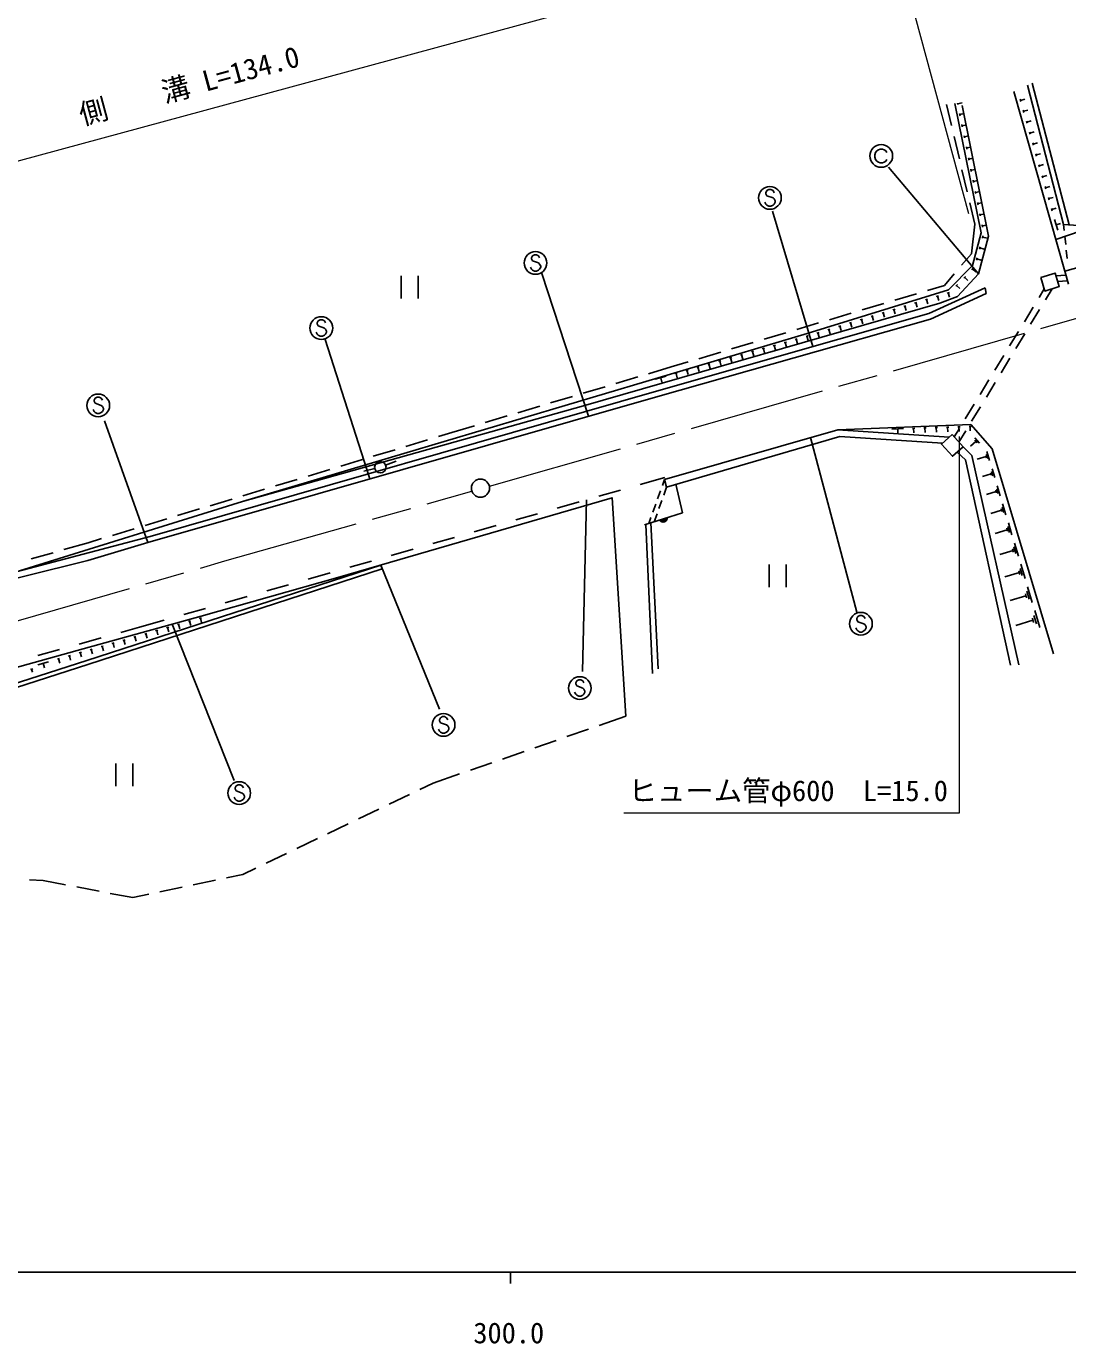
# Model space of a CAD drawing. Units: millimetres, scale not verified. Extents: x 40000 to 680000, y 20000 to 380000.
# Drawn here: x 325366 to 417054, y 198715 to 314672 of the extents above; entities that cross this region are included whole.
import ezdxf
from ezdxf.enums import TextEntityAlignment as Align

# ---------------------------------------------------------------- set-up
doc = ezdxf.new("R2010")
doc.units = ezdxf.units.MM
doc.header["$LTSCALE"] = 1000
doc.linetypes.add('CHAIN', pattern=[18.5, 12, -1.5, 3.5, -1.5])
for name, color, linetype, lineweight in [('M-BGD', 7, 'Continuous', 25), ('M-BGD-EXST', 7, 'Continuous', 25), ('M-BMK', 2, 'CHAIN', 13), ('M-BMK-OTRS', 5, 'Continuous', 25), ('M-BMK-SRVR', 3, 'Continuous', 25), ('M-STR-HTXT', 7, 'Continuous', 13), ('M-STR-STRC', 7, 'Continuous', 25), ('M-TTL-BAND', 7, 'Continuous', 25)]:
    doc.layers.add(name, color=color, linetype=linetype, lineweight=lineweight)
doc.styles.add('ＭＳ ゴシック', font='')
doc.styles.get('ＭＳ ゴシック').set_extended_font_data('MS Gothic')

msp = doc.modelspace()

# ---------------------------------------------------------------- linework, layer by layer
at = {"layer": 'M-BGD'}
for p, q in [((417188, 297189), (413916, 309675)), ((416795, 293132), (412328, 308939)), ((406819, 305937), (406375, 307794)), ((407380, 307789), (407353, 307923)), ((407367, 307856), (407759, 307935)), ((412928, 308059), (412873, 308251)), ((412901, 308155), (413285, 308265)), ((413204, 307098), (413149, 307290)), ((413177, 307194), (413561, 307304)), ((407579, 306809), (407539, 307005)), ((407559, 306907), (407951, 306986)), ((413480, 306136), (413425, 306329)), ((413453, 306232), (413837, 306343)), ((407777, 305828), (407737, 306024)), ((407757, 305926), (408149, 306006)), ((407975, 304848), (407935, 305044)), ((407955, 304946), (408347, 305025)), ((413756, 305175), (413701, 305367)), ((413729, 305271), (414113, 305382)), ((407517, 303019), (407052, 304964)), ((408173, 303868), (408133, 304064)), ((408153, 303966), (408545, 304045)), ((414032, 304214), (413977, 304406)), ((414005, 304310), (414389, 304421)), ((408371, 302888), (408331, 303084)), ((408351, 302986), (408743, 303065)), ((414308, 303253), (414253, 303445)), ((414281, 303349), (414665, 303459)), ((408214, 300101), (407749, 302046)), ((408569, 301908), (408529, 302104)), ((408549, 302006), (408941, 302085)), ((414584, 302292), (414529, 302484)), ((414557, 302388), (414941, 302498)), ((414860, 301331), (414805, 301523)), ((414833, 301427), (415217, 301537)), ((408767, 300927), (408727, 301123)), ((408747, 301025), (409139, 301105)), ((415136, 300369), (415081, 300562)), ((415109, 300465), (415493, 300576)), ((408965, 299947), (408925, 300143)), ((408945, 300045), (409337, 300124)), ((415412, 299408), (415357, 299600)), ((415384, 299504), (415769, 299615)), ((408891, 297272), (408447, 299129)), ((409163, 298967), (409123, 299163)), ((409143, 299065), (409535, 299144)), ((409361, 297987), (409321, 298183)), ((409341, 298085), (409733, 298164)), ((415688, 298447), (415633, 298639)), ((415660, 298543), (416045, 298654)), ((408579, 294654), (408891, 297272)), ((409559, 297007), (409519, 297203)), ((409539, 297105), (409931, 297184)), ((416185, 296717), (415909, 297678)), ((416010, 295908), (419366, 297058)), ((416047, 297197), (416431, 297308)), ((416692, 297219), (416747, 296713)), ((409549, 296033), (409600, 296226)), ((409574, 296129), (409961, 296027)), ((416801, 296216), (416882, 295470)), ((407714, 293642), (408579, 294654)), ((409292, 295066), (409343, 295260)), ((409317, 295163), (409704, 295060)), ((416936, 294973), (417017, 294227)), ((408608, 293230), (408748, 293373)), ((409035, 294100), (409086, 294293)), ((409060, 294197), (409447, 294094)), ((358359, 292702), (358359, 290702)), ((359859, 292702), (359859, 290702)), ((406201, 291868), (407065, 292881)), ((407907, 292517), (408047, 292659)), ((407977, 292588), (408263, 292308)), ((408678, 293302), (408963, 293022)), ((416017, 292713), (416898, 292765)), ((416166, 292223), (417038, 292271)), ((401834, 290565), (403751, 291137)), ((404709, 291423), (406201, 291868)), ((406444, 291191), (406636, 291250)), ((406540, 291221), (406658, 290838)), ((407207, 291803), (407347, 291946)), ((407277, 291874), (407562, 291594)), ((409789, 291661), (409867, 291150)), ((414540, 290810), (414994, 291554)), ((415692, 291572), (415095, 290589)), ((398960, 289707), (400876, 290279)), ((402621, 290016), (402812, 290075)), ((402716, 290046), (402834, 289663)), ((403577, 290310), (403768, 290369)), ((403672, 290339), (403790, 289957)), ((404533, 290604), (404724, 290662)), ((404628, 290633), (404746, 290251)), ((405489, 290897), (405680, 290956)), ((405584, 290927), (405702, 290544)), ((413240, 288674), (414020, 289956)), ((396085, 288850), (398001, 289421)), ((398797, 288841), (398989, 288900)), ((398893, 288871), (399010, 288488)), ((399753, 289135), (399944, 289194)), ((399849, 289164), (399966, 288782)), ((400709, 289429), (400900, 289487)), ((400805, 289458), (400922, 289076)), ((401665, 289722), (401856, 289781)), ((401761, 289752), (401878, 289369)), ((414575, 289734), (413795, 288453)), ((390335, 287134), (392252, 287706)), ((393210, 287992), (395127, 288564)), ((394974, 287666), (395165, 287725)), ((395069, 287696), (395187, 287313)), ((395930, 287960), (396121, 288019)), ((396025, 287989), (396143, 287607)), ((396886, 288254), (397077, 288313)), ((396981, 288283), (397099, 287901)), ((397841, 288547), (398033, 288606)), ((397937, 288577), (398055, 288195)), ((411940, 286539), (412720, 287820)), ((413276, 287599), (412496, 286317)), ((387461, 286276), (389377, 286848)), ((391131, 286557), (391323, 286612)), ((391227, 286584), (391336, 286199)), ((392093, 286830), (392285, 286885)), ((392189, 286857), (392298, 286473)), ((393055, 287103), (393247, 287158)), ((393151, 287130), (393260, 286746)), ((394017, 287376), (394184, 287424)), ((394100, 287400), (394210, 287015)), ((394184, 287424), (394209, 287431)), ((384586, 285418), (386502, 285990)), ((387283, 285465), (387475, 285519)), ((387379, 285492), (387488, 285107)), ((388245, 285738), (388437, 285792)), ((388341, 285765), (388450, 285380)), ((389207, 286011), (389399, 286065)), ((389303, 286038), (389412, 285653)), ((390169, 286284), (390361, 286339)), ((390265, 286311), (390374, 285926)), ((410640, 284404), (411420, 285685)), ((411976, 285463), (411197, 284181)), ((380152, 284095), (382136, 284687)), ((382136, 284687), (383628, 285132)), ((382473, 284099), (382665, 284154)), ((382569, 284127), (382678, 283742)), ((383435, 284373), (383627, 284427)), ((383531, 284400), (383640, 284015)), ((384397, 284646), (384589, 284700)), ((384493, 284673), (384602, 284288)), ((385359, 284919), (385551, 284973)), ((385455, 284946), (385564, 284561)), ((386321, 285192), (386513, 285246)), ((386417, 285219), (386526, 284834)), ((374403, 282377), (376320, 282950)), ((377278, 283236), (379194, 283808)), ((380741, 283608), (381703, 283881)), ((381222, 283744), (381332, 283360)), ((409339, 282269), (410120, 283550)), ((410677, 283327), (409898, 282045)), ((371529, 281519), (373445, 282091)), ((368654, 280660), (370571, 281233)), ((408039, 280134), (408819, 281415)), ((409378, 281191), (408598, 279909)), ((362838, 278923), (364822, 279515)), ((365780, 279802), (367696, 280374)), ((408540, 279628), (396815, 279169)), ((361659, 278566), (362838, 278923)), ((401587, 279225), (402587, 279258)), ((402087, 279241), (402100, 278842)), ((403386, 279284), (403586, 279291)), ((403486, 279288), (403499, 278888)), ((404386, 279318), (404585, 279324)), ((404486, 279321), (404499, 278921)), ((405385, 279351), (405585, 279357)), ((405485, 279354), (405498, 278954)), ((406385, 279384), (406584, 279391)), ((406484, 279387), (406498, 278987)), ((407066, 278535), (407519, 279279)), ((407384, 279417), (407584, 279424)), ((408079, 279055), (407481, 278072)), ((407484, 279420), (407497, 279021)), ((408383, 279450), (408545, 279456)), ((408464, 279453), (408478, 279053)), ((408886, 278461), (409293, 277988)), ((355917, 276826), (357831, 277406)), ((358788, 277696), (360702, 278276)), ((408971, 278123), (408499, 277715)), ((408870, 278241), (409073, 278005)), ((409944, 277243), (410178, 276466)), ((353046, 275956), (354960, 276536)), ((409867, 276796), (409089, 276562)), ((409837, 276893), (409896, 276699)), ((409905, 277019), (410022, 276631)), ((350175, 275086), (352089, 275666)), ((410324, 275275), (409547, 275041)), ((410295, 275372), (410353, 275178)), ((410363, 275498), (410480, 275110)), ((410402, 275722), (410635, 274945)), ((344432, 273347), (346346, 273927)), ((347303, 274217), (349217, 274796)), ((380954, 273084), (381208, 273789)), ((381378, 274259), (381565, 274777)), ((381745, 274119), (381493, 273417)), ((382565, 274359), (383148, 271860)), ((410766, 273725), (409901, 273465)), ((410734, 273833), (410799, 273617)), ((410809, 273974), (410940, 273541)), ((410853, 274222), (411113, 273357)), ((344399, 272847), (324774, 266743)), ((341561, 272477), (343475, 273057)), ((380530, 271908), (380784, 272613)), ((381324, 272947), (381070, 272241)), ((411329, 272638), (411617, 271680)), ((338690, 271607), (340604, 272187)), ((379784, 270796), (383148, 271860)), ((380174, 270919), (380360, 271437)), ((380901, 271771), (380648, 271069)), ((411234, 272087), (410276, 271799)), ((411198, 272207), (411270, 271967)), ((411282, 272362), (411426, 271883)), ((332948, 269867), (334862, 270447)), ((335819, 270737), (337733, 271317)), ((380496, 257696), (379902, 270834)), ((380361, 270979), (381009, 258114)), ((411728, 270356), (410672, 270038)), ((411688, 270488), (411768, 270224)), ((411780, 270659), (411939, 270131)), ((411833, 270963), (412150, 269907)), ((328681, 268613), (330812, 269220)), ((330812, 269220), (331991, 269577)), ((412365, 269193), (412714, 268034)), ((325795, 267790), (327719, 268338)), ((412250, 268526), (411091, 268177)), ((412206, 268671), (412293, 268381)), ((412308, 268859), (412482, 268280)), ((356701, 266917), (356591, 267256)), ((390762, 267291), (390762, 265291)), ((392262, 267291), (392262, 265291)), ((412754, 266751), (412849, 266434)), ((412865, 266957), (413056, 266323)), ((412928, 267322), (413309, 266054)), ((412802, 266593), (411533, 266211)), ((413385, 264549), (412000, 264133)), ((413333, 264722), (413437, 264376)), ((413454, 264947), (413662, 264255)), ((413523, 265345), (413939, 263961)), ((414151, 263256), (414604, 261750)), ((339632, 262284), (339824, 262339)), ((339728, 262312), (339838, 261927)), ((340592, 262561), (340785, 262616)), ((340689, 262588), (340799, 262204)), ((414001, 262390), (412494, 261937)), ((413944, 262578), (414057, 262201)), ((414076, 262823), (414302, 262070)), ((334827, 260900), (335019, 260955)), ((334923, 260928), (335034, 260543)), ((335788, 261177), (335980, 261232)), ((335884, 261205), (335995, 260820)), ((336749, 261454), (336941, 261509)), ((336845, 261481), (336956, 261097)), ((337710, 261730), (337902, 261786)), ((337806, 261758), (337916, 261374)), ((338671, 262007), (338863, 262062)), ((338767, 262035), (338877, 261650)), ((330983, 259793), (331175, 259848)), ((331079, 259821), (331190, 259436)), ((331944, 260070), (332136, 260125)), ((332040, 260098), (332151, 259713)), ((332905, 260347), (333097, 260402)), ((333001, 260374), (333112, 259990)), ((333866, 260623), (334058, 260679)), ((333962, 260651), (334073, 260267)), ((326371, 258465), (327332, 258741)), ((326851, 258603), (326962, 258219)), ((328100, 258963), (328292, 259018)), ((328196, 258990), (328307, 258606)), ((329061, 259240), (329253, 259295)), ((329157, 259267), (329268, 258883)), ((330022, 259516), (330214, 259572)), ((330118, 259544), (330229, 259160)), ((325728, 258067), (325942, 258127)), ((325835, 258097), (325910, 257830)), ((375798, 253137), (378144, 253953)), ((372965, 252151), (374853, 252808)), ((370131, 251165), (372020, 251822)), ((367298, 250179), (369187, 250837)), ((333251, 249782), (333251, 247782)), ((334751, 249782), (334751, 247782)), ((364464, 249194), (366353, 249851)), ((361174, 248049), (363520, 248865)), ((357306, 246195), (359109, 247060)), ((360011, 247492), (361174, 248049)), ((354600, 244899), (356404, 245763)), ((351895, 243603), (353698, 244467)), ((349189, 242307), (350993, 243171)), ((346484, 241010), (348287, 241875)), ((344419, 240021), (345582, 240578)), ((325632, 239555), (326853, 239487)), ((326853, 239487), (328828, 239108)), ((329810, 238919), (331774, 238542)), ((337129, 238481), (339086, 238894)), ((340064, 239101), (342021, 239514)), ((342999, 239721), (344419, 240021)), ((332756, 238353), (334731, 237974)), ((334731, 237974), (336151, 238274))]:
    msp.add_line(p, q, dxfattribs=at)
for points in [[(417123, 291968), (416795, 293132), (482955, 311640)], [(413514, 309483), (416692, 297219), (419366, 297058)], [(344399, 272847), (394117, 287644), (406553, 291466), (408669, 293622), (409429, 296483), (407127, 307877)], [(407766, 307717), (410088, 296189), (409209, 292901), (407366, 290893), (405799, 290309), (374422, 281253), (344399, 272847)], [(278990, 259495), (287975, 259018), (291935, 259427), (299064, 260460), (306890, 261756), (311120, 262717), (319771, 264918), (330792, 267654), (336065, 269225), (380964, 282101), (404989, 288887), (409867, 291150)], [(279016, 260249), (287979, 259579), (291888, 259801), (299002, 260832), (306755, 262261), (311000, 263246), (319647, 265397), (336269, 269761), (380847, 282551), (404818, 289391), (409789, 291661)], [(415818, 259451), (410397, 277474), (408540, 279628)], [(406618, 278507), (396815, 279169), (381565, 274777), (381745, 274119), (396983, 278582), (406045, 277993)], [(412036, 258425), (408064, 276507), (407323, 277199)], [(407845, 277667), (408621, 276883), (412766, 258457)], [(378144, 253953), (376946, 273170), (352787, 266151), (340770, 262756), (330375, 259883)], [(304772, 252915), (311877, 253039), (319909, 255002), (330792, 258500), (356701, 266917)], [(305422, 253283), (311831, 253395), (319812, 255345), (330682, 258839), (356591, 267256)], [(305422, 253283), (311835, 254710), (330375, 259883)]]:
    msp.add_lwpolyline(points, dxfattribs=at)
for points in [[(414685, 292566), (415945, 292950), (416308, 291759), (415048, 291375)], [(406881, 278742), (407845, 277667), (406903, 276823), (405939, 277898)]]:
    msp.add_lwpolyline(points, close=True, dxfattribs=at)
for radius, start, end in [(354, 206.34205, 8.74723), (283, 208.56609, 6.52319), (212, 212.31242, 2.77687), (142, 220.02415, 355.06514), (100, 230.34181, 344.74747)]:
    msp.add_arc((381449, 271380), radius, start, end, dxfattribs=at)
at = {"layer": 'M-BGD-EXST'}
for p, q in [((357001, 276044), (357933, 276407)), ((356050, 275744), (355078, 275508))]:
    msp.add_line(p, q, dxfattribs=at)
msp.add_circle((356535, 275862), 500, dxfattribs=at)
at = {"layer": 'M-BMK'}
msp.add_line((366135, 274189), (461044, 301328), dxfattribs=at)
msp.add_lwpolyline([(305939, 257759), (322912, 261870), (342851, 267615), (364601, 273746)], dxfattribs=at)
at = {"layer": 'M-BMK-OTRS'}
for p, q in [((381582, 274961), (379420, 274345)), ((377689, 273852), (375766, 273303)), ((374034, 272810), (372111, 272262)), ((370380, 271769), (368457, 271221)), ((366725, 270727), (364802, 270179)), ((363071, 269686), (361148, 269138)), ((359416, 268644), (357493, 268096)), ((355762, 267603), (353839, 267055)), ((352107, 266561), (350184, 266013)), ((344798, 264479), (342875, 263930)), ((348453, 265520), (346529, 264972)), ((341144, 263437), (339220, 262889)), ((337489, 262396), (335327, 261780)), ((335327, 261780), (333684, 261321)), ((328290, 259816), (326364, 259278)), ((331950, 260837), (330024, 260300))]:
    msp.add_line(p, q, dxfattribs=at)
at = {"layer": 'M-BMK-SRVR'}
msp.add_circle((365352, 274022), 800, dxfattribs=at)
at = {"layer": 'M-STR-HTXT'}
for p, q in [((279268, 290500), (401436, 323672)), ((408364, 298159), (401174, 324637))]:
    msp.add_line(p, q, dxfattribs=at)
msp.add_lwpolyline([(407490, 278574), (407490, 245425), (377976, 245425)], dxfattribs=at)
at = {"layer": 'M-STR-STRC'}
for p, q in [((400390, 303814), (400240, 303714)), ((400540, 303864), (400390, 303814)), ((400740, 303864), (400540, 303864)), ((400890, 303814), (400740, 303864)), ((401040, 303714), (400890, 303814)), ((400140, 303564), (400090, 303364)), ((400090, 303364), (400090, 303164)), ((400090, 303164), (400140, 302964)), ((400240, 303714), (400140, 303564)), ((400140, 302964), (400240, 302814)), ((400240, 302814), (400390, 302714)), ((400390, 302714), (400540, 302664)), ((400540, 302664), (400740, 302664)), ((400740, 302664), (400890, 302714)), ((400890, 302714), (401040, 302814)), ((401140, 303564), (401040, 303714)), ((401040, 302814), (401140, 302964)), ((409209, 292901), (401289, 302291)), ((390478, 299026), (390387, 299208)), ((390569, 300208), (390478, 300026)), ((390478, 300026), (390478, 299935)), ((390478, 299935), (390569, 299753)), ((390750, 300299), (390569, 300208)), ((390569, 299753), (391114, 299571)), ((390932, 300299), (390750, 300299)), ((391114, 300208), (390932, 300299)), ((391205, 300026), (391114, 300208)), ((391114, 299571), (391205, 299480)), ((391205, 299480), (391296, 299299)), ((391296, 299208), (391205, 299026)), ((391296, 299299), (391296, 299208)), ((390569, 298935), (390478, 299026)), ((390750, 298844), (390569, 298935)), ((390932, 298844), (390750, 298844)), ((391114, 298935), (390932, 298844)), ((391057, 298401), (394613, 286479)), ((391205, 299026), (391114, 298935)), ((370108, 294571), (369926, 294480)), ((370290, 294571), (370108, 294571)), ((370471, 294480), (370290, 294571)), ((369835, 293298), (369744, 293480)), ((369926, 294480), (369835, 294298)), ((369835, 294298), (369835, 294207)), ((369835, 294207), (369926, 294025)), ((369926, 294025), (370471, 293843)), ((370562, 294298), (370471, 294480)), ((370471, 293843), (370562, 293752)), ((370562, 293752), (370653, 293571)), ((370653, 293480), (370562, 293298)), ((370653, 293571), (370653, 293480)), ((369926, 293207), (369835, 293298)), ((370108, 293116), (369926, 293207)), ((370290, 293116), (370108, 293116)), ((370471, 293207), (370290, 293116)), ((370562, 293298), (370471, 293207)), ((374876, 280355), (370753, 292929)), ((351067, 288752), (350976, 288570)), ((351248, 288843), (351067, 288752)), ((351430, 288843), (351248, 288843)), ((351612, 288752), (351430, 288843)), ((351703, 288570), (351612, 288752)), ((350976, 287570), (350885, 287752)), ((350976, 288570), (350976, 288479)), ((350976, 288479), (351067, 288297)), ((351067, 288297), (351612, 288115)), ((351612, 288115), (351703, 288024)), ((351703, 288024), (351794, 287843)), ((351794, 287752), (351703, 287570)), ((351794, 287843), (351794, 287752)), ((351067, 287479), (350976, 287570)), ((351248, 287388), (351067, 287479)), ((351430, 287388), (351248, 287388)), ((351612, 287479), (351430, 287388)), ((351703, 287570), (351612, 287479)), ((355603, 274828), (351677, 287093)), ((331424, 281943), (331333, 281761)), ((331605, 282034), (331424, 281943)), ((331787, 282034), (331605, 282034)), ((331969, 281943), (331787, 282034)), ((332060, 281761), (331969, 281943)), ((331333, 280761), (331242, 280943)), ((331333, 281761), (331333, 281670)), ((331333, 281670), (331424, 281488)), ((331424, 280670), (331333, 280761)), ((331424, 281488), (331969, 281306)), ((331605, 280579), (331424, 280670)), ((331969, 280670), (331787, 280579)), ((331969, 281306), (332060, 281216)), ((332060, 280761), (331969, 280670)), ((332060, 281216), (332151, 281034)), ((332151, 280943), (332060, 280761)), ((332151, 281034), (332151, 280943)), ((331787, 280579), (331605, 280579)), ((336065, 269225), (332241, 279960)), ((394417, 278479), (398483, 263098)), ((374685, 272996), (374328, 257874)), ((356591, 267256), (361737, 254560)), ((398577, 262721), (398486, 262539)), ((398486, 262539), (398486, 262448)), ((398486, 262448), (398577, 262266)), ((398759, 262812), (398577, 262721)), ((398577, 262266), (399122, 262085)), ((398941, 262812), (398759, 262812)), ((399122, 262721), (398941, 262812)), ((399213, 262539), (399122, 262721)), ((399122, 262085), (399213, 261994)), ((343652, 248291), (338195, 262044)), ((398486, 261539), (398395, 261721)), ((398577, 261448), (398486, 261539)), ((398759, 261357), (398577, 261448)), ((398941, 261357), (398759, 261357)), ((399122, 261448), (398941, 261357)), ((399213, 261539), (399122, 261448)), ((399213, 261994), (399304, 261812)), ((399304, 261721), (399213, 261539)), ((399304, 261812), (399304, 261721)), ((373827, 257060), (373737, 256879)), ((373737, 256879), (373737, 256788)), ((373737, 256788), (373827, 256606)), ((374009, 257151), (373827, 257060)), ((373827, 256606), (374373, 256424)), ((374191, 257151), (374009, 257151)), ((374373, 257060), (374191, 257151)), ((374464, 256879), (374373, 257060)), ((374373, 256424), (374464, 256333)), ((374464, 256333), (374555, 256151)), ((373737, 255879), (373646, 256060)), ((373827, 255788), (373737, 255879)), ((374009, 255697), (373827, 255788)), ((374191, 255697), (374009, 255697)), ((374373, 255788), (374191, 255697)), ((374464, 255879), (374373, 255788)), ((374555, 256060), (374464, 255879)), ((374555, 256151), (374555, 256060)), ((361740, 252636), (361649, 252818)), ((361831, 253818), (361740, 253636)), ((361740, 253636), (361740, 253545)), ((361740, 253545), (361831, 253364)), ((362013, 253909), (361831, 253818)), ((361831, 253364), (362376, 253182)), ((362195, 253909), (362013, 253909)), ((362376, 253818), (362195, 253909)), ((362467, 253636), (362376, 253818)), ((362376, 253182), (362467, 253091)), ((362467, 253091), (362558, 252909)), ((362558, 252818), (362467, 252636)), ((362558, 252909), (362558, 252818)), ((361831, 252545), (361740, 252636)), ((362013, 252454), (361831, 252545)), ((362195, 252454), (362013, 252454)), ((362376, 252545), (362195, 252454)), ((362467, 252636), (362376, 252545)), ((343836, 247820), (343745, 247638)), ((343745, 247638), (343745, 247547)), ((343745, 247547), (343836, 247365)), ((344018, 247911), (343836, 247820)), ((343836, 247365), (344382, 247183)), ((344200, 247911), (344018, 247911)), ((344382, 247820), (344200, 247911)), ((344473, 247638), (344382, 247820)), ((344382, 247183), (344473, 247093)), ((344473, 247093), (344563, 246911)), ((343745, 246638), (343654, 246820)), ((343836, 246547), (343745, 246638)), ((344018, 246456), (343836, 246547)), ((344200, 246456), (344018, 246456)), ((344382, 246547), (344200, 246456)), ((344473, 246638), (344382, 246547)), ((344563, 246820), (344473, 246638)), ((344563, 246911), (344563, 246820))]:
    msp.add_line(p, q, dxfattribs=at)
for centre in [(400640, 303264), (390841, 299571), (370199, 293843), (351339, 288115), (331696, 281306), (398850, 262085), (374100, 256424), (362104, 253182), (344109, 247183)]:
    msp.add_circle(centre, 1000, dxfattribs=at)
at = {"layer": 'M-TTL-BAND'}
for p, q in [((40000, 205000), (579000, 205000)), ((368000, 205000), (368000, 204000))]:
    msp.add_line(p, q, dxfattribs=at)

# ---------------------------------------------------------------- texts
at = {"layer": 'M-STR-HTXT', "style": 'ＭＳ ゴシック'}
msp.add_text('側\u3000\u3000溝 L=134.0', height=1833, rotation=15.191, dxfattribs=at).set_placement((340090, 308051), align=Align.BOTTOM_CENTER)
msp.add_text('ヒューム管φ600\u3000L=15.0', height=1833, dxfattribs=at).set_placement((392450, 247388), align=Align.MIDDLE_CENTER)
at = {"layer": 'M-TTL-BAND', "style": 'ＭＳ ゴシック'}
msp.add_text('300.0', height=1833, dxfattribs=at).set_placement((367844, 198195), align=Align.BOTTOM_CENTER)

doc.saveas('drawing.dxf')
